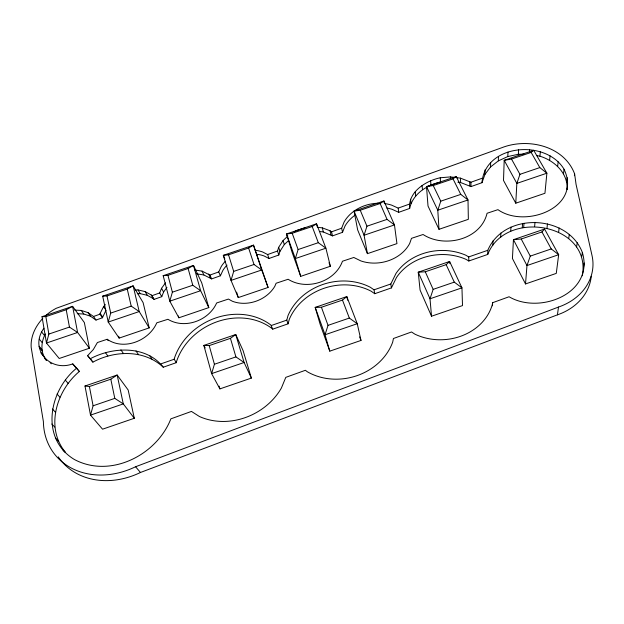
<?xml version="1.0" encoding="UTF-8"?>
<svg xmlns="http://www.w3.org/2000/svg" width="624" height="624" viewBox="0 0 624 624"><rect width="100%" height="100%" fill="white"/><g stroke="black" fill="none" stroke-linecap="round" stroke-linejoin="round"><path stroke-width="0.94" d="M457.883 182.185L460.598 182.528L470.995 186.599L481.978 182.692C484.934 143.918 545.969 138.902 564.057 169.26C582.278 207.628 524.971 228.86 497.944 209.656L487.063 213.268C480.8 239.749 444.343 248.43 423.072 234.499L411.489 238.337L409.679 243.493A36.348 29.718 -9.9 0 1 360.945 260.957L353.8 257.478L342.459 261.238C335.049 282.001 306.524 290.893 288.124 279.263L276.12 283.241L274.802 286.33A31.379 25.818 -20.9 0 1 232.448 301.283L228.415 299.068L216.637 302.975C208.892 320.596 184.735 329.519 167.918 319.285L156.772 322.834C149.097 340.72 123.95 350.914 107.203 339.277L97.391 342.537L93.35 349.502L87.625 355.664L92.906 362.131C114.761 350.306 144.253 349.479 163.262 367.201L176.28 362.677L176.459 361.733A59.74 51.511 -27.2 0 1 272.314 328.715L272.735 329.152L288.077 323.817L289.294 319.316A55.622 48.407 -14.4 0 1 371.069 291.158L374.72 293.709L391.42 287.906L396.521 277.438A52.104 44.437 -3.6 0 1 465.863 259.28L468.811 261.004L487.757 254.42C505.44 208.564 591.934 223.267 582.317 275.8M481.978 182.692L484.973 174.353L485.004 169.931M487.757 254.42L487.812 250.294C503.872 211.918 567.622 214.079 582.364 252.486C594.477 293.452 539.612 314.831 509.075 296.759L492.593 302.71L492.469 303.935A52.463 44.632 -3.7 0 1 414.898 334.16L411.512 331.976L393.44 338.504L392.699 342.1A56.004 48.617 -14.4 0 1 307.242 371.717L305.401 370.282L285.792 377.364L281.385 388.05A60.154 51.745 -27.1 0 1 199.391 416.489L191.443 411.419L170.867 418.852C156.71 455.153 110.331 478.725 74.318 459.467C39.874 438.625 48.992 390.491 76.69 368.121L72.758 363.886C49.92 372.395 28.829 348.894 43.93 328.24M484.973 174.353L490.558 166.928L490.628 162.474M492.89 245.084L492.976 240.919M492.523 305.83L492.593 302.71M490.558 166.928L498.342 160.867L498.459 156.39M500.721 237.221L500.861 233.017M46.394 360.134C40.303 352.864 40.911 341.905 45.38 333.98M65.458 452.345C44.99 427.596 56.511 390.452 79.381 371.467L76.69 368.121M498.342 160.867L507.803 156.562L507.983 152.061M510.728 231.301L510.939 227.066M515.775 203.198L516.844 183.394L519.956 174.322L511.508 159.073L504.2 160.313L503.506 180.437L515.775 203.198L544.947 193.276L546.881 173.199L533.731 150.322L504.2 160.313L516.844 183.394L546.881 173.199L539.83 167.583L531.149 152.42L511.508 159.073M507.803 156.562L518.349 154.268L518.591 149.752M522.272 227.69L522.553 223.431M523.684 227.565L523.981 223.306M529.417 152.334L529.612 149.62M525.525 283.943L526.968 265.559L530.267 256.121L521.219 239.015L513.443 239.678L512.429 258.508L525.525 283.943L556.273 273.39L558.675 254.693L544.58 229.047L513.443 239.678L526.968 265.559L558.675 254.693L551.249 248.937L541.952 231.933L544.58 229.047M566.982 189.236C568.214 173.16 554.291 160.563 539.955 156.211L540.337 151.687M534.628 226.613L534.986 222.347M549.627 160.352L550.072 155.828M546.998 228.15L547.451 223.876M557.669 166.319L558.168 161.811M563.511 173.753L564.057 169.26M558.62 232.229L559.143 227.963M566.732 182.169L567.294 177.707M567.271 189.236L567.505 187.465M574.384 175.695L574.626 173.909C564.096 145.798 527.764 137.553 501.813 147.709L56.261 308.279A40.607 31.941 -33.4 0 0 46.145 315.198M58.235 456.838A73.203 60.84 -37 0 0 140.47 472.477L557.419 314.855L558.511 307.055A57.86 47.463 3.1 0 0 592.028 255.567L576.061 184.384L574.626 173.909M568.706 238.618L569.306 234.374M576.584 246.94L577.239 242.72M581.662 256.667L582.364 252.486M583.549 267.166L584.267 263.024M176.28 362.677L174.221 359.237L174.4 358.285A60.154 51.745 -27.1 0 1 270.91 325.065L272.735 329.152M77.251 313.685L83.795 314.028L90.503 316.212L96.002 320.065L102.437 317.772L106.025 310.198M102.437 317.772L99.98 314.176L100.152 313.388L103.6 306.579L105.316 304.543M42.019 316.68L45.864 316.633L48.851 334.066L46.465 343.036L59.202 358.496L89.411 348.223L84.357 322.569L72.602 306.337L42.019 316.68L46.465 343.036L77.602 332.467L89.411 348.223M386.857 208.049A36.114 29.609 -9.8 0 1 392.075 209.313L398.705 212.324L409.656 208.432C412.721 194.017 426.871 184.954 440.521 182.122L440.279 177.762L450.442 176.912L455.005 177.473M288.077 323.817L286.783 320.128L288.015 315.604A56.004 48.617 -14.4 0 1 370.344 287.274L374.01 289.825L374.72 293.709M409.656 208.432C407.94 191.911 426.013 180.71 440.279 177.762M102.687 296.158L106.993 295.948L110.705 313.092L108.225 322.07L119.122 338.114L149.198 327.889L143.114 302.64L133.138 285.854L102.687 296.158L108.225 322.07L139.214 311.555L149.198 327.889M84.989 386.006L89.396 386.521L93.093 405.795L90.503 415.132L102.554 429.187L134.308 418.275L128.17 390.008L117.164 375.016L84.989 386.006L90.503 415.132L123.287 403.9L134.308 418.275M163.176 275.691L167.942 275.324L172.38 292.18L169.798 301.174L178.87 317.795L208.806 307.609L201.708 282.773L193.487 265.434L163.176 275.691L169.798 301.174L200.647 290.706L208.806 307.609M224.796 258.866L223.322 255.341L228.54 254.818L233.688 271.385L231.013 280.402L238.282 297.586L268.078 287.453L253.492 245.131L223.322 255.341L231.013 280.402L261.721 269.981L268.078 287.453M205.179 347.911L203.861 345.407L209.212 345.595L214.414 364.26L211.622 373.628L219.89 388.892L251.363 378.089L243.118 350.672L235.747 334.519L203.861 345.407L211.622 373.628L244.109 362.497L251.363 378.089M317.476 227.495L316.54 223.805L312.187 226.512L318.318 242.689L325.892 248.196L295.339 258.57L286.517 233.961L292.204 233.275L298.108 249.545L295.339 258.57L300.706 276.354L330.369 266.261L325.892 248.196L316.54 223.805L286.517 233.961L292.048 252.143L300.706 276.354M256.667 254.272A31.177 25.717 -20.9 0 1 263.991 255.918L268.991 258.492L278.819 254.998L277.516 251.027L278.671 247.338L283.054 240.56L287.843 236.083M278.819 254.998L279.958 251.316L284.31 244.569L288.389 240.747M347.654 300.214L346.811 296.587L342.475 300.074L349.331 318.068L357.248 323.723L325.042 334.76L315.19 307.39L321.422 307.265L328.021 325.369L325.042 334.76L329.792 351.156L361.007 340.439L357.248 323.723L346.811 296.587L315.19 307.39L320.151 324.308L329.792 351.156M384.205 202.909L383.932 200.998L380.133 203.525L387.059 219.383L394.469 224.929L364.073 235.24L354.065 211.107L360.251 210.249L366.951 226.2L364.073 235.24L367.435 253.656L396.942 243.617L394.469 224.929L383.932 200.998L354.065 211.107L357.653 229.897L367.435 253.656M456.206 176.545L453.001 178.87L460.769 194.392L468.008 199.969L437.791 210.226L426.504 186.599L433.235 185.554L440.778 201.17L437.791 210.226L439 229.312L468.351 219.328L468.008 199.969L456.206 176.545L426.504 186.599L428.017 206.029L439 229.312M449.701 263.398L449.608 261.479L446.16 264.654L454.288 282.134L461.955 287.843L430.006 298.787L418.236 272.197L425.279 271.783L433.15 289.372L430.006 298.787L431.527 316.22L462.501 305.588L461.955 287.843L449.608 261.479L418.236 272.197L420.085 290.113L431.527 316.22M319.582 231.512L323.333 231.964L332.491 235.895L342.537 232.315L341.656 228.22L344.12 221.972A36.348 29.718 -9.9 0 1 378.019 203.245M342.537 232.315L344.986 226.099A36.114 29.609 -9.8 0 1 355.415 214.906M135.151 289.981L138.037 289.934L145.158 291.611L151.226 294.98L154.034 299.411L161.756 296.665L163.589 292.04L166.951 287.383M151.226 294.98L151.913 295.706L159.689 292.945L161.538 288.304L165.493 282.844M196.482 273.796L203.861 274.966L211.645 278.905L220.405 275.785L222.908 270.348A31.177 25.717 -20.9 0 1 227.019 265.13M194.657 269.958L202.082 271.128L209.906 275.083L218.728 271.939L221.255 266.479A31.379 25.818 -20.9 0 1 225.389 261.238M391.42 287.906L390.819 283.99L395.967 273.476A52.463 44.632 -3.7 0 1 465.769 255.193L468.733 256.916L487.812 250.294M531.149 152.42L533.731 150.322M230.443 338.341L235.747 334.519L244.109 362.497L235.911 356.897L230.443 338.341L209.212 345.595M110.815 379.205L117.164 375.016L123.287 403.9L114.793 398.369L110.815 379.205L89.396 386.521M248.617 248.024L253.492 245.131L261.721 269.981L254.007 264.498L248.617 248.024L228.54 254.818M294.224 231.894L296.728 230.435L305.12 227.729M188.113 268.499L193.487 265.434L200.647 290.706L192.785 285.254L188.113 268.499L167.942 275.324M127.257 289.091L133.138 285.854L139.214 311.555L131.212 306.134L127.257 289.091L106.993 295.948M66.222 309.746L72.602 306.337L77.602 332.467L69.451 327.077L66.222 309.746L45.864 316.633M87.625 355.664L90.308 358.738C112.827 346.663 146.39 345.228 163.262 367.201M42.752 318.466A40.607 31.941 -33.4 0 0 31.2 347.552L43.391 421.621A74.225 61.386 -36.7 0 0 135.572 466.752L558.511 307.055M74.646 310.089L81.229 310.432L87.976 312.616L93.506 316.485L99.98 314.176M255.232 250.318A31.379 25.818 -20.9 0 1 262.595 251.963L267.626 254.553L277.516 251.027M317.608 227.308L322.327 227.877L330.026 230.747L331.539 231.816L341.656 228.22M384.446 203.557A36.348 29.718 -9.9 0 1 391.521 205.093L398.19 208.112L409.211 204.188M456.83 177.7L460.481 178.152L470.941 182.231L481.993 178.3M161.109 363.792L174.221 359.237M271.331 325.502L286.783 320.128M374.01 289.825L390.819 283.99M93.093 405.795L114.793 398.369M214.414 364.26L235.911 356.897M328.021 325.369L349.331 318.068M433.15 289.372L454.288 282.134M530.267 256.121L551.249 248.937M321.422 307.265L342.475 300.074M425.279 271.783L446.16 264.654M521.219 239.015L541.952 231.933M292.204 233.275L312.187 226.512M360.251 210.249L380.133 203.525M433.235 185.554L453.001 178.87M48.851 334.066L69.451 327.077M110.705 313.092L131.212 306.134M172.38 292.18L192.785 285.254M233.688 271.385L254.007 264.498M298.108 249.545L318.318 242.689M366.951 226.2L387.059 219.383M440.778 201.17L460.769 194.392M519.956 174.322L539.83 167.583M137.366 293.693L140.236 293.647L147.311 295.324L153.348 298.685M518.349 154.268L523.825 154.206M536.398 155.524L539.955 156.211M63.047 450.216L64.795 451.979M55.396 438.095L58.344 441.082M51.8 424.008L54.748 427.066M52.408 408.977L55.318 412.113M76.12 367.949L79.381 371.467M57.057 394.025L59.912 397.238M135.572 466.752L140.47 472.477M44.6 358.34L46.316 360.36M50.092 362.458L51.23 363.8M40.841 352.81L43.719 356.203M65.348 380.125L68.133 383.401M39.055 346.265L41.933 349.682M39.351 347.381L42.237 350.789M39.328 339.167L42.198 342.615M41.629 331.999L44.468 335.478M72.758 363.886L75.473 367.247M90.308 358.738L92.906 362.131M105.362 352.529L107.851 355.961M81.229 310.432L83.795 314.028M87.976 312.616L90.503 316.212M107.203 339.277L108.186 340.673M93.506 316.485L96.002 320.065M120.908 349.853L123.295 353.309M100.152 313.388L102.609 316.984M103.6 306.579L105.542 309.473M136.001 350.891L138.294 354.346M149.698 355.618L151.913 359.065M138.037 289.934L140.236 293.647M145.158 291.611L147.311 295.324M151.913 295.706L154.034 299.411M159.689 292.945L161.756 296.665M161.538 288.304L163.589 292.04M202.082 271.128L203.861 274.966M208.634 274.006L210.382 277.836M209.906 275.083L211.645 278.905M218.728 271.939L220.405 275.785M359.642 336.89L361.007 340.439M329.012 262.704L330.369 266.261M267.626 254.553L268.991 258.492M278.671 247.338L279.958 251.316M283.054 240.56L284.31 244.569M236.59 292.11L238.282 297.586M219.118 386.131L219.89 388.892M178.386 315.939L178.87 317.795M322.327 227.877L323.333 231.964M330.026 230.747L330.985 234.827M331.539 231.816L332.491 235.895M118.716 336.227L119.122 338.114M398.19 208.112L398.705 212.324M410.569 199.204L411.005 203.463M415.264 191.724L415.67 196.014M422.097 185.414L422.464 189.727M430.622 180.664L430.934 185M450.442 176.912L450.52 178.659M460.481 178.152L460.598 182.528M468.733 256.916L468.811 261.004M469.732 181.444L469.794 185.812M470.941 182.231L470.995 186.599M591.256 276.284A57.073 47.057 3.4 0 1 557.419 314.855"/></g></svg>
